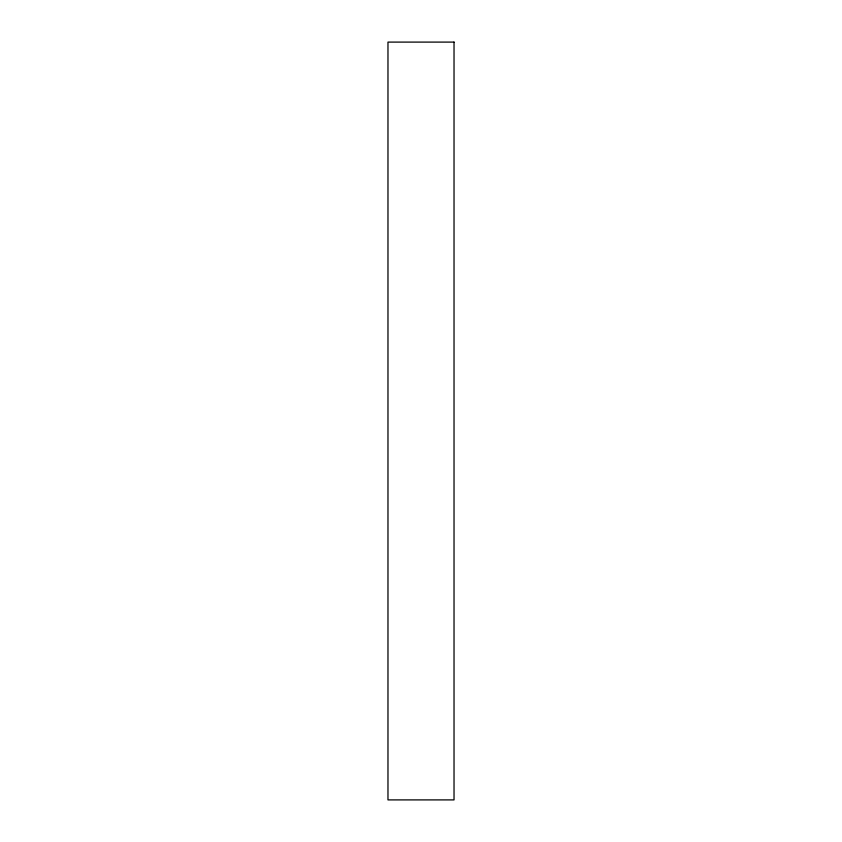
<?xml version="1.0" encoding="UTF-8"?>
<svg xmlns="http://www.w3.org/2000/svg" width="842" height="842" viewBox="0 0 842 842"><rect width="100%" height="100%" fill="white"/><g stroke="black" fill="none" stroke-linecap="round" stroke-linejoin="round"><path stroke-width="1.26" d="M454.027 42.1L387.973 42.1L387.973 799.9L454.027 799.9L454.027 42.1"/></g></svg>
